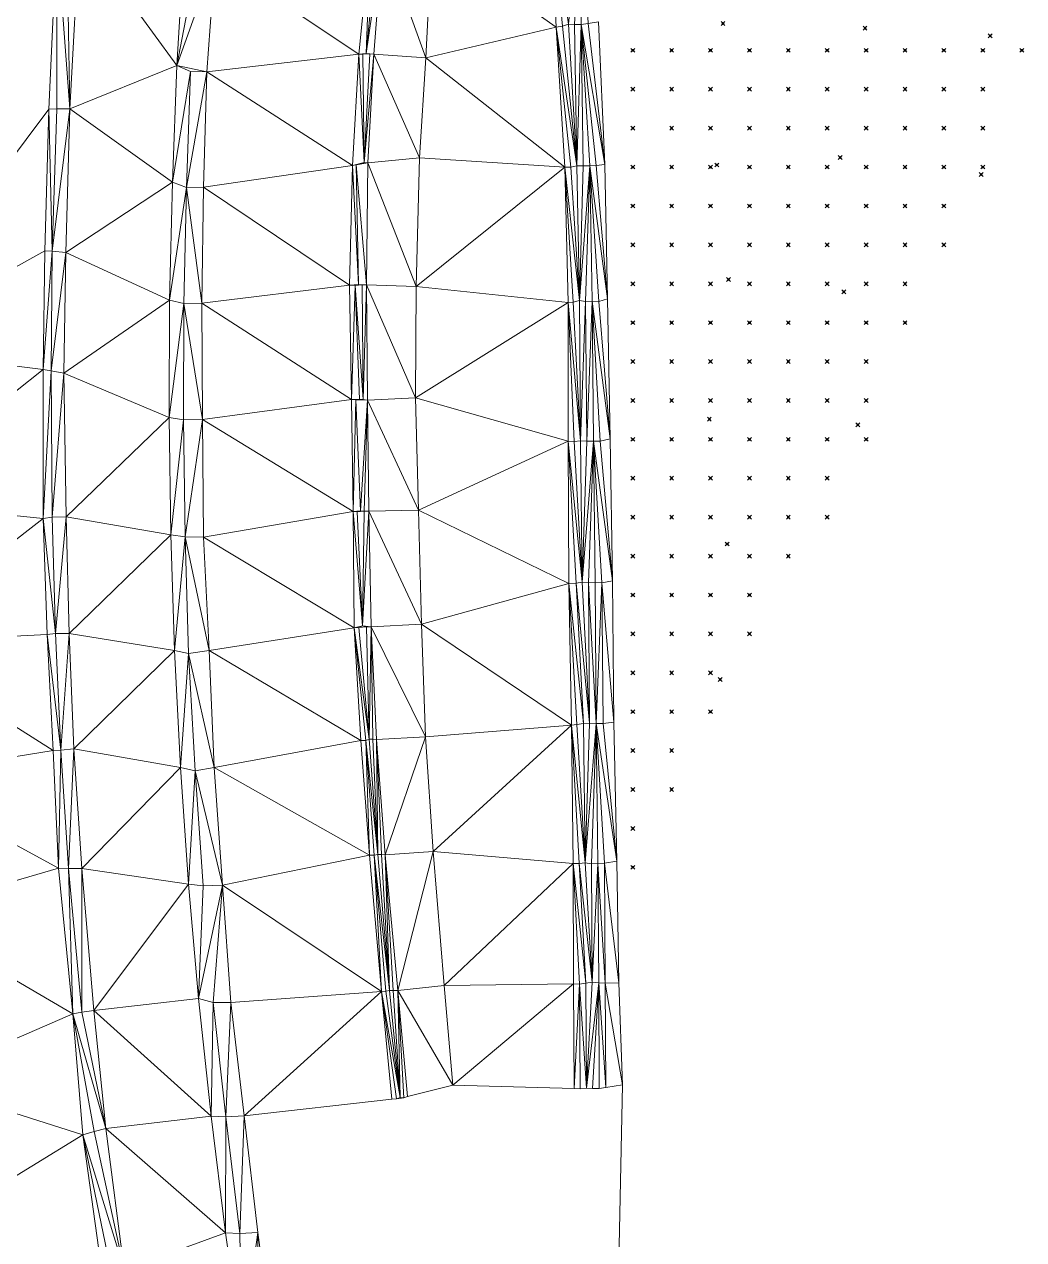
# Model space of a CAD drawing. Header units: metres. Extents: x 441556 to 446409, y 432338 to 461058.
# Drawn here: x 442168.7 to 442245.7, y 460656.9 to 460750.6 of the extents above; entities that cross this region are included whole.
import ezdxf

# ---------------------------------------------------------------- set-up
doc = ezdxf.new("R2010")
doc.units = ezdxf.units.M
doc.header["$MEASUREMENT"] = 0
doc.header["$PDMODE"] = 35
doc.header["$PDSIZE"] = 0.15
for name, color, linetype, lineweight in [('DTM-BRE-RevO1_MUT-UCGEN_MODEL', 132, 'Continuous', 0), ('DTM-INT-RevO1_INT-YP', 150, 'Continuous', 0), ('DTM-NOK-RevN_LIDAR_co_lidar', 91, 'Continuous', 0), ('DTM-NOK-RevN_RTK', 32, 'Continuous', 0)]:
    doc.layers.add(name, color=color, linetype=linetype, lineweight=lineweight)

msp = doc.modelspace()

# ---------------------------------------------------------------- linework, layer by layer
at = {"layer": 'DTM-BRE-RevO1_MUT-UCGEN_MODEL'}
for points in [[(442209.677, 460750.434, 399.967), (442209.222, 460760.412, 401.127), (442200.099, 460757.185, 405.177)], [(442210.175, 460750.496, 399.961), (442209.677, 460750.434, 399.967), (442209.222, 460760.412, 401.127)], [(442210.634, 460750.667, 399.492), (442210.175, 460750.496, 399.961), (442209.222, 460760.412, 401.127)], [(442211.623, 460760.564, 401.119), (442210.634, 460750.667, 399.492), (442211.115, 460750.629, 399.578)], [(442211.115, 460750.629, 399.578), (442211.621, 460750.629, 400.05), (442211.623, 460760.564, 401.119)], [(442211.621, 460750.629, 400.05), (442212.149, 460750.705, 399.982), (442211.623, 460760.564, 401.119)], [(442170.572, 460744.096, 410.373), (442171.197, 460744.136, 410.419), (442171.195, 460757.546, 411.183)], [(442171.195, 460757.546, 411.183), (442172.194, 460744.13, 410.449), (442171.968, 460757.582, 411.278)], [(442171.197, 460744.136, 410.419), (442172.194, 460744.13, 410.449), (442171.195, 460757.546, 411.183)], [(442171.968, 460757.582, 411.278), (442172.194, 460744.13, 410.449), (442172.941, 460757.778, 411.335)], [(442172.941, 460757.778, 411.335), (442172.194, 460744.13, 410.449), (442180.452, 460747.47, 410.498)], [(442180.985, 460756.404, 411.073), (442172.941, 460757.778, 411.335), (442180.452, 460747.47, 410.498)], [(442194.468, 460748.344, 404.65), (442195.38, 460757.333, 405.181), (442183.398, 460755.754, 410.77)], [(442194.468, 460748.344, 404.65), (442195.049, 460748.407, 404.313), (442195.38, 460757.333, 405.181)], [(442195.38, 460757.333, 405.181), (442195.049, 460748.407, 404.313), (442195.924, 460757.312, 405.19)], [(442195.924, 460757.312, 405.19), (442195.049, 460748.407, 404.313), (442196.318, 460757.262, 405.222)], [(442196.318, 460757.262, 405.222), (442195.049, 460748.407, 404.313), (442195.637, 460748.348, 404.616)], [(442196.318, 460757.262, 405.222), (442195.637, 460748.348, 404.616), (442199.644, 460748.076, 404.724)], [(442199.644, 460748.076, 404.724), (442200.099, 460757.185, 405.177), (442196.318, 460757.262, 405.222)], [(442209.677, 460750.434, 399.967), (442200.099, 460757.185, 405.177), (442199.644, 460748.076, 404.724)], [(442180.452, 460747.47, 410.498), (442182.05, 460755.899, 410.975), (442180.985, 460756.404, 411.073)], [(442182.05, 460755.899, 410.975), (442180.452, 460747.47, 410.498), (442183.398, 460755.754, 410.77)], [(442183.398, 460755.754, 410.77), (442180.452, 460747.47, 410.498), (442182.747, 460746.977, 410.228)], [(442182.747, 460746.977, 410.228), (442194.468, 460748.344, 404.65), (442183.398, 460755.754, 410.77)], [(442210.357, 460739.646, 398.792), (442209.677, 460750.434, 399.967), (442199.644, 460748.076, 404.724)], [(442209.677, 460750.434, 399.967), (442211.281, 460739.737, 398.302), (442210.175, 460750.496, 399.961)], [(442209.677, 460750.434, 399.967), (442211.281, 460739.737, 398.302), (442210.807, 460739.643, 398.771)], [(442210.357, 460739.646, 398.792), (442209.677, 460750.434, 399.967), (442210.807, 460739.643, 398.771)], [(442210.175, 460750.496, 399.961), (442211.281, 460739.737, 398.302), (442210.634, 460750.667, 399.492)], [(442211.281, 460739.737, 398.302), (442211.115, 460750.629, 399.578), (442210.634, 460750.667, 399.492)], [(442211.621, 460750.629, 400.05), (442211.281, 460739.737, 398.302), (442211.115, 460750.629, 399.578)], [(442211.281, 460739.737, 398.302), (442211.778, 460739.742, 398.304), (442211.621, 460750.629, 400.05)], [(442211.621, 460750.629, 400.05), (442213.451, 460739.835, 398.743), (442212.149, 460750.705, 399.982)], [(442212.272, 460739.748, 398.771), (442211.621, 460750.629, 400.05), (442211.778, 460739.742, 398.304)], [(442212.783, 460739.76, 398.766), (442213.451, 460739.835, 398.743), (442211.621, 460750.629, 400.05)], [(442212.783, 460739.76, 398.766), (442211.621, 460750.629, 400.05), (442212.272, 460739.748, 398.771)], [(442212.149, 460750.705, 399.982), (442213.451, 460739.835, 398.743), (442212.948, 460750.837, 399.838)], [(442193.993, 460739.769, 404.076), (442194.468, 460748.344, 404.65), (442182.747, 460746.977, 410.228)], [(442193.993, 460739.769, 404.076), (442194.873, 460740.002, 404.073), (442194.468, 460748.344, 404.65)], [(442194.468, 460748.344, 404.65), (442194.789, 460748.35, 404.593), (442195.049, 460748.407, 404.313)], [(442194.789, 460748.35, 404.593), (442194.468, 460748.344, 404.65), (442194.873, 460740.002, 404.073)], [(442195.329, 460748.363, 404.583), (442195.049, 460748.407, 404.313), (442194.789, 460748.35, 404.593)], [(442195.329, 460748.363, 404.583), (442194.789, 460748.35, 404.593), (442194.873, 460740.002, 404.073)], [(442195.329, 460748.363, 404.583), (442194.873, 460740.002, 404.073), (442195.637, 460748.348, 404.616)], [(442195.637, 460748.348, 404.616), (442194.873, 460740.002, 404.073), (442195.169, 460739.969, 404.096)], [(442195.329, 460748.363, 404.583), (442195.637, 460748.348, 404.616), (442195.049, 460748.407, 404.313)], [(442195.169, 460739.969, 404.096), (442199.158, 460740.36, 404.157), (442195.637, 460748.348, 404.616)], [(442195.637, 460748.348, 404.616), (442199.158, 460740.36, 404.157), (442199.644, 460748.076, 404.724)], [(442199.644, 460748.076, 404.724), (442199.158, 460740.36, 404.157), (442210.357, 460739.646, 398.792)], [(442180.452, 460747.47, 410.498), (442172.194, 460744.13, 410.449), (442180.097, 460738.474, 409.908)], [(442180.097, 460738.474, 409.908), (442181.496, 460747.021, 410.394), (442180.452, 460747.47, 410.498)], [(442180.097, 460738.474, 409.908), (442181.175, 460738.057, 409.753), (442181.496, 460747.021, 410.394)], [(442182.747, 460746.977, 410.228), (442180.452, 460747.47, 410.498), (442181.496, 460747.021, 410.394)], [(442181.175, 460738.057, 409.753), (442182.747, 460746.977, 410.228), (442181.496, 460747.021, 410.394)], [(442182.747, 460746.977, 410.228), (442182.487, 460738.09, 409.607), (442181.175, 460738.057, 409.753)], [(442193.993, 460739.769, 404.076), (442182.747, 460746.977, 410.228), (442182.487, 460738.09, 409.607)], [(442170.572, 460744.096, 410.373), (442156.8, 460725.713, 402.974), (442170.264, 460733.176, 409.628)], [(442170.264, 460733.176, 409.628), (442170.819, 460733.169, 409.668), (442170.572, 460744.096, 410.373)], [(442170.819, 460733.169, 409.668), (442171.197, 460744.136, 410.419), (442170.572, 460744.096, 410.373)], [(442171.197, 460744.136, 410.419), (442170.819, 460733.169, 409.668), (442172.194, 460744.13, 410.449)], [(442170.819, 460733.169, 409.668), (442171.882, 460733.06, 409.736), (442172.194, 460744.13, 410.449)], [(442180.097, 460738.474, 409.908), (442172.194, 460744.13, 410.449), (442171.882, 460733.06, 409.736)], [(442199.158, 460740.36, 404.157), (442195.169, 460739.969, 404.096), (442198.888, 460730.427, 403.496)], [(442210.357, 460739.646, 398.792), (442199.158, 460740.36, 404.157), (442198.888, 460730.427, 403.496)], [(442193.756, 460730.528, 403.454), (442193.993, 460739.769, 404.076), (442182.487, 460738.09, 409.607)], [(442193.756, 460730.528, 403.454), (442194.459, 460730.581, 403.154), (442193.993, 460739.769, 404.076)], [(442194.566, 460739.886, 403.793), (442194.873, 460740.002, 404.073), (442193.993, 460739.769, 404.076)], [(442193.993, 460739.769, 404.076), (442194.265, 460739.806, 404.059), (442194.566, 460739.886, 403.793)], [(442194.265, 460739.806, 404.059), (442193.993, 460739.769, 404.076), (442194.459, 460730.581, 403.154)], [(442194.566, 460739.886, 403.793), (442194.265, 460739.806, 404.059), (442195.169, 460739.969, 404.096)], [(442195.054, 460730.557, 403.424), (442195.169, 460739.969, 404.096), (442194.265, 460739.806, 404.059)], [(442194.265, 460739.806, 404.059), (442194.459, 460730.581, 403.154), (442195.054, 460730.557, 403.424)], [(442194.566, 460739.886, 403.793), (442195.169, 460739.969, 404.096), (442194.873, 460740.002, 404.073)], [(442195.054, 460730.557, 403.424), (442198.888, 460730.427, 403.496), (442195.169, 460739.969, 404.096)], [(442210.357, 460739.646, 398.792), (442198.888, 460730.427, 403.496), (442210.613, 460729.197, 397.844)], [(442210.987, 460729.226, 397.844), (442210.613, 460729.197, 397.844), (442210.357, 460739.646, 398.792)], [(442211.476, 460729.366, 397.38), (442210.987, 460729.226, 397.844), (442210.357, 460739.646, 398.792)], [(442210.357, 460739.646, 398.792), (442211.476, 460729.366, 397.38), (442210.807, 460739.643, 398.771)], [(442211.281, 460739.737, 398.302), (442210.807, 460739.643, 398.771), (442211.476, 460729.366, 397.38)], [(442211.778, 460739.742, 398.304), (442211.281, 460739.737, 398.302), (442211.476, 460729.366, 397.38)], [(442211.476, 460729.366, 397.38), (442212.272, 460739.748, 398.771), (442211.948, 460729.279, 397.381)], [(442211.778, 460739.742, 398.304), (442211.476, 460729.366, 397.38), (442212.272, 460739.748, 398.771)], [(442212.272, 460739.748, 398.771), (442212.464, 460729.302, 397.854), (442211.948, 460729.279, 397.381)], [(442212.783, 460739.76, 398.766), (442212.272, 460739.748, 398.771), (442213.647, 460729.481, 397.827)], [(442212.272, 460739.748, 398.771), (442212.464, 460729.302, 397.854), (442212.983, 460729.289, 397.86)], [(442213.647, 460729.481, 397.827), (442212.272, 460739.748, 398.771), (442212.983, 460729.289, 397.86)], [(442213.451, 460739.835, 398.743), (442212.783, 460739.76, 398.766), (442213.647, 460729.481, 397.827)], [(442180.097, 460738.474, 409.908), (442171.882, 460733.06, 409.736), (442179.889, 460729.38, 409.298)], [(442181.175, 460738.057, 409.753), (442180.097, 460738.474, 409.908), (442179.889, 460729.38, 409.298)], [(442181.175, 460738.057, 409.753), (442179.889, 460729.38, 409.298), (442180.982, 460729.122, 409.213)], [(442180.982, 460729.122, 409.213), (442182.36, 460729.144, 409.019), (442181.175, 460738.057, 409.753)], [(442181.175, 460738.057, 409.753), (442182.36, 460729.144, 409.019), (442182.487, 460738.09, 409.607)], [(442182.36, 460729.144, 409.019), (442193.756, 460730.528, 403.454), (442182.487, 460738.09, 409.607)], [(442156.8, 460725.713, 402.974), (442170.125, 460724.047, 409.016), (442170.264, 460733.176, 409.628)], [(442170.819, 460733.169, 409.668), (442170.264, 460733.176, 409.628), (442170.125, 460724.047, 409.016)], [(442170.819, 460733.169, 409.668), (442170.125, 460724.047, 409.016), (442170.745, 460723.939, 409.096)], [(442171.882, 460733.06, 409.736), (442170.819, 460733.169, 409.668), (442170.745, 460723.939, 409.096)], [(442170.745, 460723.939, 409.096), (442171.739, 460723.753, 409.127), (442171.882, 460733.06, 409.736)], [(442179.889, 460729.38, 409.298), (442171.882, 460733.06, 409.736), (442171.739, 460723.753, 409.127)], [(442193.897, 460721.733, 402.841), (442193.756, 460730.528, 403.454), (442182.36, 460729.144, 409.019)], [(442194.192, 460730.517, 403.431), (442194.459, 460730.581, 403.154), (442193.756, 460730.528, 403.454)], [(442193.756, 460730.528, 403.454), (442193.897, 460721.733, 402.841), (442194.192, 460730.517, 403.431)], [(442193.897, 460721.733, 402.841), (442194.533, 460721.732, 402.535), (442194.192, 460730.517, 403.431)], [(442194.459, 460730.581, 403.154), (442194.192, 460730.517, 403.431), (442194.736, 460730.56, 403.401)], [(442194.736, 460730.56, 403.401), (442194.192, 460730.517, 403.431), (442194.812, 460721.73, 402.768)], [(442194.812, 460721.73, 402.768), (442194.192, 460730.517, 403.431), (442194.533, 460721.732, 402.535)], [(442194.736, 460730.56, 403.401), (442195.054, 460730.557, 403.424), (442194.459, 460730.581, 403.154)], [(442194.736, 460730.56, 403.401), (442194.812, 460721.73, 402.768), (442195.054, 460730.557, 403.424)], [(442195.054, 460730.557, 403.424), (442194.812, 460721.73, 402.768), (442195.146, 460721.675, 402.786)], [(442195.146, 460721.675, 402.786), (442198.853, 460721.852, 402.951), (442195.054, 460730.557, 403.424)], [(442198.888, 460730.427, 403.496), (442195.054, 460730.557, 403.424), (442198.853, 460721.852, 402.951)], [(442198.888, 460730.427, 403.496), (442198.853, 460721.852, 402.951), (442210.613, 460729.197, 397.844)], [(442179.889, 460729.38, 409.298), (442171.739, 460723.753, 409.127), (442179.842, 460720.343, 408.704)], [(442179.889, 460729.38, 409.298), (442179.842, 460720.343, 408.704), (442180.982, 460729.122, 409.213)], [(442179.842, 460720.343, 408.704), (442180.949, 460720.161, 408.59), (442180.982, 460729.122, 409.213)], [(442182.422, 460720.174, 408.441), (442180.982, 460729.122, 409.213), (442180.949, 460720.161, 408.59)], [(442182.422, 460720.174, 408.441), (442182.36, 460729.144, 409.019), (442180.982, 460729.122, 409.213)], [(442182.36, 460729.144, 409.019), (442182.422, 460720.174, 408.441), (442193.897, 460721.733, 402.841)], [(442210.613, 460729.197, 397.844), (442198.853, 460721.852, 402.951), (442210.619, 460718.503, 397.099)], [(442210.987, 460729.226, 397.844), (442210.613, 460729.197, 397.844), (442211.565, 460718.545, 396.623)], [(442211.087, 460718.489, 397.092), (442210.619, 460718.503, 397.099), (442210.613, 460729.197, 397.844)], [(442211.565, 460718.545, 396.623), (442211.087, 460718.489, 397.092), (442210.613, 460729.197, 397.844)], [(442210.987, 460729.226, 397.844), (442211.565, 460718.545, 396.623), (442211.476, 460729.366, 397.38)], [(442211.565, 460718.545, 396.623), (442211.948, 460729.279, 397.381), (442211.476, 460729.366, 397.38)], [(442212.047, 460718.521, 396.623), (442211.948, 460729.279, 397.381), (442211.565, 460718.545, 396.623)], [(442211.948, 460729.279, 397.381), (442212.047, 460718.521, 396.623), (442212.464, 460729.302, 397.854)], [(442212.047, 460718.521, 396.623), (442212.464, 460729.302, 397.854), (442212.571, 460718.498, 397.09)], [(442212.983, 460729.289, 397.86), (442212.464, 460729.302, 397.854), (442213.845, 460718.686, 397.063)], [(442213.084, 460718.5, 397.1), (442212.571, 460718.498, 397.09), (442212.464, 460729.302, 397.854)], [(442213.845, 460718.686, 397.063), (442213.084, 460718.5, 397.1), (442212.464, 460729.302, 397.854)], [(442212.983, 460729.289, 397.86), (442213.845, 460718.686, 397.063), (442213.647, 460729.481, 397.827)], [(442156.8, 460725.713, 402.974), (442157.323, 460713.863, 402.581), (442170.125, 460724.047, 409.016)], [(442170.125, 460724.047, 409.016), (442157.323, 460713.863, 402.581), (442170.126, 460712.559, 408.342)], [(442170.126, 460712.559, 408.342), (442170.745, 460723.939, 409.096), (442170.125, 460724.047, 409.016)], [(442170.126, 460712.559, 408.342), (442170.843, 460712.642, 408.336), (442170.745, 460723.939, 409.096)], [(442170.745, 460723.939, 409.096), (442170.843, 460712.642, 408.336), (442171.739, 460723.753, 409.127)], [(442171.9, 460712.677, 408.41), (442171.739, 460723.753, 409.127), (442170.843, 460712.642, 408.336)], [(442179.842, 460720.343, 408.704), (442171.739, 460723.753, 409.127), (442171.9, 460712.677, 408.41)], [(442194.031, 460713.081, 402.235), (442193.897, 460721.733, 402.841), (442182.422, 460720.174, 408.441)], [(442193.897, 460721.733, 402.841), (442194.031, 460713.081, 402.235), (442194.245, 460721.7, 402.804)], [(442194.533, 460721.732, 402.535), (442193.897, 460721.733, 402.841), (442194.245, 460721.7, 402.804)], [(442194.031, 460713.081, 402.235), (442194.614, 460713.132, 401.955), (442194.245, 460721.7, 402.804)], [(442194.245, 460721.7, 402.804), (442195.146, 460721.675, 402.786), (442194.533, 460721.732, 402.535)], [(442195.146, 460721.675, 402.786), (442194.245, 460721.7, 402.804), (442194.614, 460713.132, 401.955)], [(442195.146, 460721.675, 402.786), (442194.812, 460721.73, 402.768), (442194.533, 460721.732, 402.535)], [(442194.614, 460713.132, 401.955), (442194.888, 460713.12, 402.209), (442195.146, 460721.675, 402.786)], [(442194.888, 460713.12, 402.209), (442195.247, 460713.125, 402.255), (442195.146, 460721.675, 402.786)], [(442198.853, 460721.852, 402.951), (442195.146, 460721.675, 402.786), (442199.066, 460713.192, 402.29)], [(442199.066, 460713.192, 402.29), (442195.146, 460721.675, 402.786), (442195.247, 460713.125, 402.255)], [(442210.619, 460718.503, 397.099), (442198.853, 460721.852, 402.951), (442199.066, 460713.192, 402.29)], [(442179.842, 460720.343, 408.704), (442171.9, 460712.677, 408.41), (442179.984, 460711.296, 408.107)], [(442179.842, 460720.343, 408.704), (442179.984, 460711.296, 408.107), (442180.949, 460720.161, 408.59)], [(442180.949, 460720.161, 408.59), (442179.984, 460711.296, 408.107), (442181.088, 460711.135, 408.014)], [(442182.422, 460720.174, 408.441), (442180.949, 460720.161, 408.59), (442181.088, 460711.135, 408.014)], [(442182.422, 460720.174, 408.441), (442181.088, 460711.135, 408.014), (442182.492, 460711.102, 407.883)], [(442182.422, 460720.174, 408.441), (442182.492, 460711.102, 407.883), (442194.031, 460713.081, 402.235)], [(442214.038, 460707.748, 396.434), (442213.845, 460718.686, 397.063), (442213.084, 460718.5, 397.1)], [(442199.066, 460713.192, 402.29), (442210.662, 460707.532, 396.456), (442210.619, 460718.503, 397.099)], [(442211.087, 460718.489, 397.092), (442210.619, 460718.503, 397.099), (442211.698, 460707.632, 395.991)], [(442211.238, 460707.549, 396.46), (442211.698, 460707.632, 395.991), (442210.619, 460718.503, 397.099)], [(442210.662, 460707.532, 396.456), (442211.238, 460707.549, 396.46), (442210.619, 460718.503, 397.099)], [(442211.087, 460718.489, 397.092), (442211.565, 460718.545, 396.623), (442211.698, 460707.632, 395.991)], [(442211.565, 460718.545, 396.623), (442212.047, 460718.521, 396.623), (442211.698, 460707.632, 395.991)], [(442212.047, 460718.521, 396.623), (442211.698, 460707.632, 395.991), (442212.571, 460718.498, 397.09)], [(442211.698, 460707.632, 395.991), (442212.191, 460707.583, 395.99), (442212.571, 460718.498, 397.09)], [(442212.191, 460707.583, 395.99), (442212.69, 460707.607, 396.466), (442212.571, 460718.498, 397.09)], [(442212.571, 460718.498, 397.09), (442214.038, 460707.748, 396.434), (442213.084, 460718.5, 397.1)], [(442213.217, 460707.598, 396.47), (442212.69, 460707.607, 396.466), (442212.571, 460718.498, 397.09)], [(442214.038, 460707.748, 396.434), (442213.217, 460707.598, 396.47), (442212.571, 460718.498, 397.09)], [(442170.126, 460712.559, 408.342), (442157.323, 460713.863, 402.581), (442157.798, 460702.972, 402.102)], [(442194.031, 460713.081, 402.235), (442182.492, 460711.102, 407.883), (442194.117, 460704.126, 401.644)], [(442194.614, 460713.132, 401.955), (442194.031, 460713.081, 402.235), (442194.358, 460713.07, 402.206)], [(442194.031, 460713.081, 402.235), (442194.117, 460704.126, 401.644), (442194.767, 460704.262, 401.335)], [(442194.031, 460713.081, 402.235), (442194.767, 460704.262, 401.335), (442194.358, 460713.07, 402.206)], [(442194.888, 460713.12, 402.209), (442194.614, 460713.132, 401.955), (442194.358, 460713.07, 402.206)], [(442194.358, 460713.07, 402.206), (442194.767, 460704.262, 401.335), (442194.888, 460713.12, 402.209)], [(442194.888, 460713.12, 402.209), (442194.767, 460704.262, 401.335), (442195.247, 460713.125, 402.255)], [(442195.247, 460713.125, 402.255), (442194.767, 460704.262, 401.335), (442195.419, 460704.186, 401.618)], [(442195.247, 460713.125, 402.255), (442199.31, 460704.392, 401.695), (442199.066, 460713.192, 402.29)], [(442195.247, 460713.125, 402.255), (442195.419, 460704.186, 401.618), (442199.31, 460704.392, 401.695)], [(442199.31, 460704.392, 401.695), (442210.662, 460707.532, 396.456), (442199.066, 460713.192, 402.29)], [(442170.126, 460712.559, 408.342), (442157.798, 460702.972, 402.102), (442170.435, 460703.599, 407.744)], [(442170.126, 460712.559, 408.342), (442171.091, 460703.692, 407.788), (442170.843, 460712.642, 408.336)], [(442170.435, 460703.599, 407.744), (442171.091, 460703.692, 407.788), (442170.126, 460712.559, 408.342)], [(442170.843, 460712.642, 408.336), (442171.091, 460703.692, 407.788), (442171.9, 460712.677, 408.41)], [(442171.9, 460712.677, 408.41), (442171.091, 460703.692, 407.788), (442172.13, 460703.668, 407.838)], [(442171.9, 460712.677, 408.41), (442172.13, 460703.668, 407.838), (442179.984, 460711.296, 408.107)], [(442172.13, 460703.668, 407.838), (442180.257, 460702.362, 407.531), (442179.984, 460711.296, 408.107)], [(442180.257, 460702.362, 407.531), (442181.088, 460711.135, 408.014), (442179.984, 460711.296, 408.107)], [(442181.342, 460702.141, 407.445), (442180.257, 460702.362, 407.531), (442181.088, 460711.135, 408.014)], [(442182.939, 460702.368, 407.258), (442181.342, 460702.141, 407.445), (442181.088, 460711.135, 408.014)], [(442182.939, 460702.368, 407.258), (442182.492, 460711.102, 407.883), (442181.088, 460711.135, 408.014)], [(442182.939, 460702.368, 407.258), (442194.117, 460704.126, 401.644), (442182.492, 460711.102, 407.883)], [(442210.662, 460707.532, 396.456), (442199.31, 460704.392, 401.695), (442210.881, 460696.626, 395.928)], [(442211.785, 460696.75, 395.45), (442211.238, 460707.549, 396.46), (442210.662, 460707.532, 396.456)], [(442210.881, 460696.626, 395.928), (442211.29, 460696.67, 395.914), (442210.662, 460707.532, 396.456)], [(442210.662, 460707.532, 396.456), (442211.29, 460696.67, 395.914), (442211.785, 460696.75, 395.45)], [(442212.26, 460696.766, 395.453), (442211.238, 460707.549, 396.46), (442211.698, 460707.632, 395.991)], [(442211.785, 460696.75, 395.45), (442212.26, 460696.766, 395.453), (442211.238, 460707.549, 396.46)], [(442212.191, 460707.583, 395.99), (442212.26, 460696.766, 395.453), (442211.698, 460707.632, 395.991)], [(442212.191, 460707.583, 395.99), (442212.775, 460696.749, 395.913), (442212.69, 460707.607, 396.466)], [(442212.191, 460707.583, 395.99), (442212.26, 460696.766, 395.453), (442212.775, 460696.749, 395.913)], [(442212.69, 460707.607, 396.466), (442212.775, 460696.749, 395.913), (442213.217, 460707.598, 396.47)], [(442213.217, 460707.598, 396.47), (442212.775, 460696.749, 395.913), (442213.303, 460696.751, 395.92)], [(442213.217, 460707.598, 396.47), (442214.125, 460696.836, 395.882), (442214.038, 460707.748, 396.434)], [(442213.217, 460707.598, 396.47), (442213.303, 460696.751, 395.92), (442214.125, 460696.836, 395.882)], [(442170.435, 460703.599, 407.744), (442157.798, 460702.972, 402.102), (442170.914, 460694.663, 407.173)], [(442170.435, 460703.599, 407.744), (442171.511, 460694.688, 407.222), (442171.091, 460703.692, 407.788)], [(442170.914, 460694.663, 407.173), (442171.511, 460694.688, 407.222), (442170.435, 460703.599, 407.744)], [(442171.091, 460703.692, 407.788), (442171.511, 460694.688, 407.222), (442172.13, 460703.668, 407.838)], [(442172.511, 460694.799, 407.26), (442172.13, 460703.668, 407.838), (442171.511, 460694.688, 407.222)], [(442172.13, 460703.668, 407.838), (442172.511, 460694.799, 407.26), (442180.257, 460702.362, 407.531)], [(442194.117, 460704.126, 401.644), (442182.939, 460702.368, 407.258), (442194.634, 460695.436, 401.089)], [(442194.767, 460704.262, 401.335), (442194.117, 460704.126, 401.644), (442194.486, 460704.149, 401.62)], [(442194.117, 460704.126, 401.644), (442195.267, 460695.533, 400.794), (442194.486, 460704.149, 401.62)], [(442195.012, 460695.432, 401.044), (442194.634, 460695.436, 401.089), (442194.117, 460704.126, 401.644)], [(442195.267, 460695.533, 400.794), (442195.012, 460695.432, 401.044), (442194.117, 460704.126, 401.644)], [(442194.767, 460704.262, 401.335), (442194.486, 460704.149, 401.62), (442195.056, 460704.185, 401.596)], [(442194.486, 460704.149, 401.62), (442195.267, 460695.533, 400.794), (442195.056, 460704.185, 401.596)], [(442195.419, 460704.186, 401.618), (442194.767, 460704.262, 401.335), (442195.056, 460704.185, 401.596)], [(442195.056, 460704.185, 401.596), (442195.267, 460695.533, 400.794), (442195.419, 460704.186, 401.618)], [(442195.267, 460695.533, 400.794), (442195.551, 460695.534, 401.032), (442195.419, 460704.186, 401.618)], [(442195.419, 460704.186, 401.618), (442199.614, 460695.725, 401.067), (442199.31, 460704.392, 401.695)], [(442195.551, 460695.534, 401.032), (442195.847, 460695.498, 401.043), (442195.419, 460704.186, 401.618)], [(442195.847, 460695.498, 401.043), (442199.614, 460695.725, 401.067), (442195.419, 460704.186, 401.618)], [(442199.614, 460695.725, 401.067), (442210.881, 460696.626, 395.928), (442199.31, 460704.392, 401.695)], [(442158.378, 460692.632, 401.449), (442170.914, 460694.663, 407.173), (442157.798, 460702.972, 402.102)], [(442180.257, 460702.362, 407.531), (442172.511, 460694.799, 407.26), (442180.731, 460693.361, 406.934)], [(442180.731, 460693.361, 406.934), (442181.342, 460702.141, 407.445), (442180.257, 460702.362, 407.531)], [(442181.86, 460693.09, 406.79), (442180.731, 460693.361, 406.934), (442181.342, 460702.141, 407.445)], [(442182.939, 460702.368, 407.258), (442181.342, 460702.141, 407.445), (442183.329, 460693.343, 406.623)], [(442183.329, 460693.343, 406.623), (442181.86, 460693.09, 406.79), (442181.342, 460702.141, 407.445)], [(442194.634, 460695.436, 401.089), (442182.939, 460702.368, 407.258), (442183.329, 460693.343, 406.623)], [(442200.202, 460686.873, 400.566), (442210.881, 460696.626, 395.928), (442199.614, 460695.725, 401.067)], [(442200.202, 460686.873, 400.566), (442210.991, 460685.937, 395.389), (442210.881, 460696.626, 395.928)], [(442210.881, 460696.626, 395.928), (442211.926, 460685.999, 394.911), (442211.29, 460696.67, 395.914)], [(442210.881, 460696.626, 395.928), (442210.991, 460685.937, 395.389), (442211.454, 460685.948, 395.384)], [(442210.881, 460696.626, 395.928), (442211.454, 460685.948, 395.384), (442211.926, 460685.999, 394.911)], [(442211.29, 460696.67, 395.914), (442211.785, 460696.75, 395.45), (442211.926, 460685.999, 394.911)], [(442211.785, 460696.75, 395.45), (442212.26, 460696.766, 395.453), (442211.926, 460685.999, 394.911)], [(442212.26, 460696.766, 395.453), (442211.926, 460685.999, 394.911), (442212.775, 460696.749, 395.913)], [(442212.419, 460685.935, 394.924), (442211.926, 460685.999, 394.911), (442212.775, 460696.749, 395.913)], [(442212.91, 460685.956, 395.384), (442212.419, 460685.935, 394.924), (442212.775, 460696.749, 395.913)], [(442212.775, 460696.749, 395.913), (442214.36, 460686.138, 395.348), (442213.303, 460696.751, 395.92)], [(442212.775, 460696.749, 395.913), (442214.36, 460686.138, 395.348), (442213.421, 460685.973, 395.392)], [(442212.91, 460685.956, 395.384), (442212.775, 460696.749, 395.913), (442213.421, 460685.973, 395.392)], [(442214.125, 460696.836, 395.882), (442213.303, 460696.751, 395.92), (442214.36, 460686.138, 395.348)], [(442195.3, 460686.589, 400.53), (442194.634, 460695.436, 401.089), (442183.329, 460693.343, 406.623)], [(442195.3, 460686.589, 400.53), (442195.012, 460695.432, 401.044), (442194.634, 460695.436, 401.089)], [(442195.012, 460695.432, 401.044), (442195.942, 460686.645, 400.204), (442195.267, 460695.533, 400.794)], [(442195.012, 460695.432, 401.044), (442195.942, 460686.645, 400.204), (442195.647, 460686.583, 400.49)], [(442195.3, 460686.589, 400.53), (442195.012, 460695.432, 401.044), (442195.647, 460686.583, 400.49)], [(442195.942, 460686.645, 400.204), (442195.551, 460695.534, 401.032), (442195.267, 460695.533, 400.794)], [(442195.847, 460695.498, 401.043), (442195.942, 460686.645, 400.204), (442195.551, 460695.534, 401.032)], [(442199.614, 460695.725, 401.067), (442195.847, 460695.498, 401.043), (442196.503, 460686.62, 400.511)], [(442195.847, 460695.498, 401.043), (442195.942, 460686.645, 400.204), (442196.214, 460686.64, 400.469)], [(442195.847, 460695.498, 401.043), (442196.214, 460686.64, 400.469), (442196.503, 460686.62, 400.511)], [(442200.202, 460686.873, 400.566), (442199.614, 460695.725, 401.067), (442196.503, 460686.62, 400.511)], [(442170.914, 460694.663, 407.173), (442158.378, 460692.632, 401.449), (442171.307, 460685.59, 406.549)], [(442171.307, 460685.59, 406.549), (442171.511, 460694.688, 407.222), (442170.914, 460694.663, 407.173)], [(442171.511, 460694.688, 407.222), (442171.307, 460685.59, 406.549), (442172.099, 460685.552, 406.619)], [(442172.099, 460685.552, 406.619), (442172.511, 460694.799, 407.26), (442171.511, 460694.688, 407.222)], [(442173.112, 460685.566, 406.674), (442172.511, 460694.799, 407.26), (442172.099, 460685.552, 406.619)], [(442172.511, 460694.799, 407.26), (442173.112, 460685.566, 406.674), (442180.731, 460693.361, 406.934)], [(442181.341, 460684.351, 406.361), (442180.731, 460693.361, 406.934), (442173.112, 460685.566, 406.674)], [(442181.341, 460684.351, 406.361), (442181.86, 460693.09, 406.79), (442180.731, 460693.361, 406.934)], [(442181.86, 460693.09, 406.79), (442183.962, 460684.272, 406.041), (442183.329, 460693.343, 406.623)], [(442195.3, 460686.589, 400.53), (442183.329, 460693.343, 406.623), (442183.962, 460684.272, 406.041)], [(442159.243, 460682.065, 400.686), (442171.307, 460685.59, 406.549), (442158.378, 460692.632, 401.449)], [(442181.341, 460684.351, 406.361), (442182.479, 460684.228, 406.236), (442181.86, 460693.09, 406.79)], [(442182.479, 460684.228, 406.236), (442183.962, 460684.272, 406.041), (442181.86, 460693.09, 406.79)], [(442197.469, 460676.161, 399.813), (442200.202, 460686.873, 400.566), (442196.503, 460686.62, 400.511)], [(442197.469, 460676.161, 399.813), (442201.064, 460676.546, 399.92), (442200.202, 460686.873, 400.566)], [(442210.991, 460685.937, 395.389), (442200.202, 460686.873, 400.566), (442201.064, 460676.546, 399.92)], [(442195.3, 460686.589, 400.53), (442183.962, 460684.272, 406.041), (442196.215, 460676.079, 399.847)], [(442196.215, 460676.079, 399.847), (442195.647, 460686.583, 400.49), (442195.3, 460686.589, 400.53)], [(442195.647, 460686.583, 400.49), (442196.844, 460676.16, 399.539), (442195.942, 460686.645, 400.204)], [(442196.561, 460676.112, 399.812), (442196.215, 460676.079, 399.847), (442195.647, 460686.583, 400.49)], [(442196.844, 460676.16, 399.539), (442196.561, 460676.112, 399.812), (442195.647, 460686.583, 400.49)], [(442196.844, 460676.16, 399.539), (442196.214, 460686.64, 400.469), (442195.942, 460686.645, 400.204)], [(442196.214, 460686.64, 400.469), (442196.503, 460686.62, 400.511), (442196.844, 460676.16, 399.539)], [(442196.503, 460686.62, 400.511), (442197.469, 460676.161, 399.813), (442197.125, 460676.144, 399.815)], [(442196.844, 460676.16, 399.539), (442196.503, 460686.62, 400.511), (442197.125, 460676.144, 399.815)], [(442211.035, 460676.664, 395.122), (442210.991, 460685.937, 395.389), (442201.064, 460676.546, 399.92)], [(442210.991, 460685.937, 395.389), (442211.977, 460676.723, 394.604), (442211.454, 460685.948, 395.384)], [(442211.495, 460676.646, 395.074), (442211.977, 460676.723, 394.604), (442210.991, 460685.937, 395.389)], [(442211.035, 460676.664, 395.122), (442211.495, 460676.646, 395.074), (442210.991, 460685.937, 395.389)], [(442212.467, 460676.789, 394.611), (442211.454, 460685.948, 395.384), (442211.926, 460685.999, 394.911)], [(442211.977, 460676.723, 394.604), (442212.467, 460676.789, 394.611), (442211.454, 460685.948, 395.384)], [(442212.419, 460685.935, 394.924), (442212.467, 460676.789, 394.611), (442211.926, 460685.999, 394.911)], [(442212.419, 460685.935, 394.924), (442212.467, 460676.789, 394.611), (442212.91, 460685.956, 395.384)], [(442212.91, 460685.956, 395.384), (442212.467, 460676.789, 394.611), (442212.968, 460676.735, 395.081)], [(442213.421, 460685.973, 395.392), (442212.91, 460685.956, 395.384), (442213.465, 460676.731, 395.088)], [(442212.968, 460676.735, 395.081), (442213.465, 460676.731, 395.088), (442212.91, 460685.956, 395.384)], [(442214.519, 460676.747, 395.06), (442214.36, 460686.138, 395.348), (442213.421, 460685.973, 395.392)], [(442213.421, 460685.973, 395.392), (442213.465, 460676.731, 395.088), (442214.519, 460676.747, 395.06)], [(442159.243, 460682.065, 400.686), (442172.436, 460674.35, 405.859), (442171.307, 460685.59, 406.549)], [(442171.307, 460685.59, 406.549), (442172.436, 460674.35, 405.859), (442172.099, 460685.552, 406.619)], [(442173.112, 460685.566, 406.674), (442172.099, 460685.552, 406.619), (442173.117, 460674.496, 405.934)], [(442172.436, 460674.35, 405.859), (442173.117, 460674.496, 405.934), (442172.099, 460685.552, 406.619)], [(442173.117, 460674.496, 405.934), (442174.048, 460674.618, 405.971), (442173.112, 460685.566, 406.674)], [(442181.341, 460684.351, 406.361), (442173.112, 460685.566, 406.674), (442174.048, 460674.618, 405.971)], [(442174.048, 460674.618, 405.971), (442182.104, 460675.536, 405.772), (442181.341, 460684.351, 406.361)], [(442182.104, 460675.536, 405.772), (442182.479, 460684.228, 406.236), (442181.341, 460684.351, 406.361)], [(442182.479, 460684.228, 406.236), (442182.104, 460675.536, 405.772), (442183.962, 460684.272, 406.041)], [(442183.249, 460675.235, 405.684), (442183.962, 460684.272, 406.041), (442182.104, 460675.536, 405.772)], [(442183.962, 460684.272, 406.041), (442183.249, 460675.235, 405.684), (442184.613, 460675.233, 405.46)], [(442184.613, 460675.233, 405.46), (442196.215, 460676.079, 399.847), (442183.962, 460684.272, 406.041)], [(442160.341, 460669.119, 399.773), (442172.436, 460674.35, 405.859), (442159.243, 460682.065, 400.686)], [(442201.726, 460668.849, 399.39), (442201.064, 460676.546, 399.92), (442197.469, 460676.161, 399.813)], [(442211.035, 460676.664, 395.122), (442201.064, 460676.546, 399.92), (442201.726, 460668.849, 399.39)], [(442211.088, 460668.593, 394.891), (442211.035, 460676.664, 395.122), (442201.726, 460668.849, 399.39)], [(442211.035, 460676.664, 395.122), (442211.088, 460668.593, 394.891), (442211.495, 460676.646, 395.074)], [(442211.088, 460668.593, 394.891), (442211.532, 460668.567, 394.843), (442211.495, 460676.646, 395.074)], [(442211.495, 460676.646, 395.074), (442212.033, 460668.628, 394.366), (442211.977, 460676.723, 394.604)], [(442211.532, 460668.567, 394.843), (442212.033, 460668.628, 394.366), (442211.495, 460676.646, 395.074)], [(442212.467, 460676.789, 394.611), (442211.977, 460676.723, 394.604), (442212.033, 460668.628, 394.366)], [(442212.968, 460676.735, 395.081), (442212.467, 460676.789, 394.611), (442212.033, 460668.628, 394.366)], [(442212.968, 460676.735, 395.081), (442212.033, 460668.628, 394.366), (442212.49, 460668.597, 394.366)], [(442212.49, 460668.597, 394.366), (442213.01, 460668.601, 394.831), (442212.968, 460676.735, 395.081)], [(442213.01, 460668.601, 394.831), (442213.518, 460668.673, 394.836), (442212.968, 460676.735, 395.081)], [(442212.968, 460676.735, 395.081), (442213.518, 460668.673, 394.836), (442213.465, 460676.731, 395.088)], [(442213.465, 460676.731, 395.088), (442214.806, 460668.882, 394.824), (442214.519, 460676.747, 395.06)], [(442213.465, 460676.731, 395.088), (442213.518, 460668.673, 394.836), (442214.806, 460668.882, 394.824)], [(442183.086, 460666.47, 405.185), (442182.104, 460675.536, 405.772), (442174.048, 460674.618, 405.971)], [(442182.104, 460675.536, 405.772), (442183.086, 460666.47, 405.185), (442183.249, 460675.235, 405.684)], [(442196.215, 460676.079, 399.847), (442184.613, 460675.233, 405.46), (442185.629, 460666.504, 404.856)], [(442185.629, 460666.504, 404.856), (442197.014, 460667.766, 399.248), (442196.215, 460676.079, 399.847)], [(442196.561, 460676.112, 399.812), (442196.215, 460676.079, 399.847), (442197.663, 460667.918, 398.953)], [(442197.385, 460667.814, 399.212), (442197.663, 460667.918, 398.953), (442196.215, 460676.079, 399.847)], [(442197.014, 460667.766, 399.248), (442197.385, 460667.814, 399.212), (442196.215, 460676.079, 399.847)], [(442196.561, 460676.112, 399.812), (442196.844, 460676.16, 399.539), (442197.663, 460667.918, 398.953)], [(442196.844, 460676.16, 399.539), (442197.125, 460676.144, 399.815), (442197.663, 460667.918, 398.953)], [(442197.469, 460676.161, 399.813), (442197.125, 460676.144, 399.815), (442197.663, 460667.918, 398.953)], [(442197.469, 460676.161, 399.813), (442197.663, 460667.918, 398.953), (442197.952, 460667.88, 399.244)], [(442198.235, 460667.977, 399.259), (442197.469, 460676.161, 399.813), (442197.952, 460667.88, 399.244)], [(442197.469, 460676.161, 399.813), (442198.235, 460667.977, 399.259), (442201.726, 460668.849, 399.39)], [(442174.971, 460665.529, 405.386), (442174.048, 460674.618, 405.971), (442173.117, 460674.496, 405.934)], [(442183.086, 460666.47, 405.185), (442174.048, 460674.618, 405.971), (442174.971, 460665.529, 405.386)], [(442183.249, 460675.235, 405.684), (442183.086, 460666.47, 405.185), (442184.224, 460666.413, 405.071)], [(442183.249, 460675.235, 405.684), (442184.224, 460666.413, 405.071), (442184.613, 460675.233, 405.46)], [(442185.629, 460666.504, 404.856), (442184.613, 460675.233, 405.46), (442184.224, 460666.413, 405.071)], [(442160.341, 460669.119, 399.773), (442173.186, 460665.028, 405.233), (442172.436, 460674.35, 405.859)], [(442173.117, 460674.496, 405.934), (442172.436, 460674.35, 405.859), (442174.971, 460665.529, 405.386)], [(442174.064, 460665.295, 405.336), (442174.971, 460665.529, 405.386), (442172.436, 460674.35, 405.859)], [(442173.186, 460665.028, 405.233), (442174.064, 460665.295, 405.336), (442172.436, 460674.35, 405.859)], [(442160.341, 460669.119, 399.773), (442161.384, 460657.773, 399.065), (442173.186, 460665.028, 405.233)], [(442197.385, 460667.814, 399.212), (442197.952, 460667.88, 399.244), (442197.663, 460667.918, 398.953)], [(442174.971, 460665.529, 405.386), (442184.191, 460657.466, 404.593), (442183.086, 460666.47, 405.185)], [(442184.224, 460666.413, 405.071), (442183.086, 460666.47, 405.185), (442184.191, 460657.466, 404.593)], [(442184.224, 460666.413, 405.071), (442184.191, 460657.466, 404.593), (442185.304, 460657.428, 404.475)], [(442185.304, 460657.428, 404.475), (442185.629, 460666.504, 404.856), (442184.224, 460666.413, 405.071)], [(442185.304, 460657.428, 404.475), (442186.68, 460657.499, 404.289), (442185.629, 460666.504, 404.856)], [(442173.186, 460665.028, 405.233), (442176.381, 460654.625, 404.683), (442174.064, 460665.295, 405.336)], [(442174.971, 460665.529, 405.386), (442174.064, 460665.295, 405.336), (442176.381, 460654.625, 404.683)], [(442176.381, 460654.625, 404.683), (442184.191, 460657.466, 404.593), (442174.971, 460665.529, 405.386)], [(442173.186, 460665.028, 405.233), (442161.384, 460657.773, 399.065), (442174.673, 460654.315, 404.581)], [(442175.384, 460654.479, 404.648), (442176.381, 460654.625, 404.683), (442173.186, 460665.028, 405.233)], [(442174.673, 460654.315, 404.581), (442175.384, 460654.479, 404.648), (442173.186, 460665.028, 405.233)], [(442162.889, 460646.328, 398.355), (442174.673, 460654.315, 404.581), (442161.384, 460657.773, 399.065)], [(442176.381, 460654.625, 404.683), (442185.457, 460648.58, 404.004), (442184.191, 460657.466, 404.593)], [(442185.457, 460648.58, 404.004), (442185.304, 460657.428, 404.475), (442184.191, 460657.466, 404.593)], [(442186.68, 460657.499, 404.289), (442185.304, 460657.428, 404.475), (442185.457, 460648.58, 404.004)], [(442185.457, 460648.58, 404.004), (442186.582, 460648.496, 403.909), (442186.68, 460657.499, 404.289)], [(442186.68, 460657.499, 404.289), (442186.582, 460648.496, 403.909), (442187.881, 460648.672, 403.708)]]:
    msp.add_3dface(points, dxfattribs=at)
at = {"layer": 'DTM-INT-RevO1_INT-YP'}
for points in [[(442171.195, 460757.546, 411.183), (442170.572, 460744.096, 410.373), (442156.8, 460725.713, 402.974), (442156.187, 460725.707, 402.714), (442155.905, 460725.702, 402.963), (442155.638, 460725.696, 402.965), (442152.224, 460725.398, 402.727), (442150.66, 460725.503, 401.865), (442149.15, 460725.626, 401.367), (442148.648, 460725.677, 401.864), (442148.13, 460725.727, 401.898), (442147.274, 460725.775, 402.31), (442146.888, 460725.568, 402.302), (442146.607, 460727.646, 402.211), (442146.607, 460730.645, 402.727), (442146.607, 460733.645, 403.008), (442146.607, 460736.644, 403.22), (442146.607, 460739.643, 403.498), (442146.607, 460742.643, 403.938), (442191.597, 460928.602, 423.841)], [(442187.881, 460648.672, 403.708), (442186.68, 460657.499, 404.289), (442185.629, 460666.504, 404.856), (442197.014, 460667.766, 399.248), (442197.385, 460667.814, 399.212), (442197.952, 460667.88, 399.244), (442198.235, 460667.977, 399.259), (442201.726, 460668.849, 399.39), (442211.088, 460668.593, 394.891), (442211.532, 460668.567, 394.843), (442212.033, 460668.628, 394.366), (442212.49, 460668.597, 394.366), (442213.01, 460668.601, 394.831), (442213.518, 460668.673, 394.836), (442214.806, 460668.882, 394.824), (442212.406, 460553.486, 397.201)]]:
    msp.add_polyline3d(points, dxfattribs=at)
at = {"layer": 'DTM-NOK-RevN_LIDAR_co_lidar'}
for p in [(442215.592, 460748.641, 399.084), (442218.591, 460748.641, 399.128), (442221.59, 460748.641, 399.082), (442224.59, 460748.641, 398.847), (442227.589, 460748.641, 398.591), (442230.588, 460748.641, 398.501), (442233.588, 460748.641, 398.359), (442236.587, 460748.641, 398.201), (442239.586, 460748.641, 398.004), (442242.586, 460748.641, 397.747), (442245.585, 460748.641, 397.509), (442215.592, 460745.642, 398.764), (442218.591, 460745.642, 398.766), (442221.59, 460745.642, 398.748), (442224.59, 460745.642, 398.551), (442227.589, 460745.642, 398.336), (442230.588, 460745.642, 398.158), (442233.588, 460745.642, 398.035), (442236.587, 460745.642, 397.945), (442239.586, 460745.642, 397.8), (442242.586, 460745.642, 397.578), (442215.592, 460742.643, 398.47), (442218.591, 460742.643, 398.495), (442221.59, 460742.643, 398.42), (442224.59, 460742.643, 398.225), (442227.589, 460742.643, 397.995), (442230.588, 460742.643, 397.829), (442233.588, 460742.643, 397.721), (442236.587, 460742.643, 397.664), (442239.586, 460742.643, 397.524), (442242.586, 460742.643, 397.332), (442215.592, 460739.643, 398.155), (442218.591, 460739.643, 398.223), (442221.59, 460739.643, 398.147), (442224.59, 460739.643, 397.936), (442227.589, 460739.643, 397.772), (442230.588, 460739.643, 397.555), (442233.588, 460739.643, 397.356), (442236.587, 460739.643, 397.256), (442239.586, 460739.643, 397.121), (442242.586, 460739.643, 397.013), (442215.592, 460736.644, 397.939), (442218.591, 460736.644, 397.965), (442221.59, 460736.644, 397.924), (442224.59, 460736.644, 397.696), (442227.589, 460736.644, 397.547), (442230.588, 460736.644, 397.262), (442233.588, 460736.644, 396.965), (442236.587, 460736.644, 396.853), (442239.586, 460736.644, 396.748), (442215.592, 460733.645, 397.69), (442218.591, 460733.645, 397.745), (442221.59, 460733.645, 397.661), (442224.59, 460733.645, 397.45), (442227.589, 460733.645, 397.332), (442230.588, 460733.645, 397.106), (442233.588, 460733.645, 396.579), (442236.587, 460733.645, 396.361), (442239.586, 460733.645, 396.256), (442215.592, 460730.645, 397.452), (442218.591, 460730.645, 397.474), (442221.59, 460730.645, 397.406), (442224.59, 460730.645, 397.196), (442227.589, 460730.645, 397.068), (442230.588, 460730.645, 396.802), (442233.588, 460730.645, 396.347), (442236.587, 460730.645, 396.123), (442215.592, 460727.646, 397.232), (442218.591, 460727.646, 397.268), (442221.59, 460727.646, 397.175), (442224.59, 460727.646, 396.944), (442227.589, 460727.646, 396.853), (442230.588, 460727.646, 396.731), (442233.588, 460727.646, 396.245), (442236.587, 460727.646, 395.888), (442215.592, 460724.647, 397.05), (442218.591, 460724.647, 397.051), (442221.59, 460724.647, 397.001), (442224.59, 460724.647, 396.734), (442227.589, 460724.647, 396.734), (442230.588, 460724.647, 396.69), (442233.588, 460724.647, 396.229), (442215.592, 460721.647, 396.806), (442218.591, 460721.647, 396.824), (442221.59, 460721.647, 396.771), (442224.59, 460721.647, 396.546), (442227.589, 460721.647, 396.513), (442230.588, 460721.647, 396.344), (442233.588, 460721.647, 396.058), (442215.592, 460718.648, 396.662), (442218.591, 460718.648, 396.644), (442221.59, 460718.648, 396.587), (442224.59, 460718.648, 396.375), (442227.589, 460718.648, 396.267), (442230.588, 460718.648, 396.143), (442233.588, 460718.648, 396.014), (442215.592, 460715.649, 396.467), (442218.591, 460715.649, 396.506), (442221.59, 460715.649, 396.338), (442224.59, 460715.649, 396.137), (442227.589, 460715.649, 396.046), (442230.588, 460715.649, 395.967), (442215.592, 460712.649, 396.276), (442218.591, 460712.649, 396.327), (442221.59, 460712.649, 396.187), (442224.59, 460712.649, 395.963), (442227.589, 460712.649, 395.868), (442230.588, 460712.649, 395.811), (442215.592, 460709.65, 396.121), (442218.591, 460709.65, 396.143), (442221.59, 460709.65, 395.939), (442224.59, 460709.65, 395.726), (442227.589, 460709.65, 395.621), (442215.592, 460706.65, 395.95), (442218.591, 460706.65, 395.964), (442221.59, 460706.65, 395.773), (442224.59, 460706.65, 395.547), (442215.592, 460703.651, 395.841), (442218.591, 460703.651, 395.781), (442221.59, 460703.651, 395.593), (442224.59, 460703.651, 395.422), (442215.592, 460700.652, 395.706), (442218.591, 460700.652, 395.617), (442221.59, 460700.652, 395.434), (442215.592, 460697.652, 395.524), (442218.591, 460697.652, 395.456), (442221.59, 460697.652, 395.355), (442215.592, 460694.653, 395.348), (442218.591, 460694.653, 395.327), (442215.592, 460691.654, 395.204), (442218.591, 460691.654, 395.219), (442215.592, 460688.654, 395.09), (442215.592, 460685.655, 394.969)]:
    msp.add_point(p, dxfattribs=at)
at = {"layer": 'DTM-NOK-RevN_RTK'}
for p in [(442222.55, 460750.716, 399.497), (442233.502, 460750.354, 398.767), (442243.155, 460749.756, 398.003), (442231.579, 460740.378, 397.839), (442222.082, 460739.803, 398.594), (442242.45, 460739.065, 397.163), (442222.967, 460730.97, 397.812), (442231.867, 460730.03, 396.757), (442221.501, 460720.213, 397.172), (442232.954, 460719.765, 396.255), (442222.867, 460710.582, 396.338), (442222.327, 460700.129, 395.689)]:
    msp.add_point(p, dxfattribs=at)

doc.saveas('drawing.dxf')
